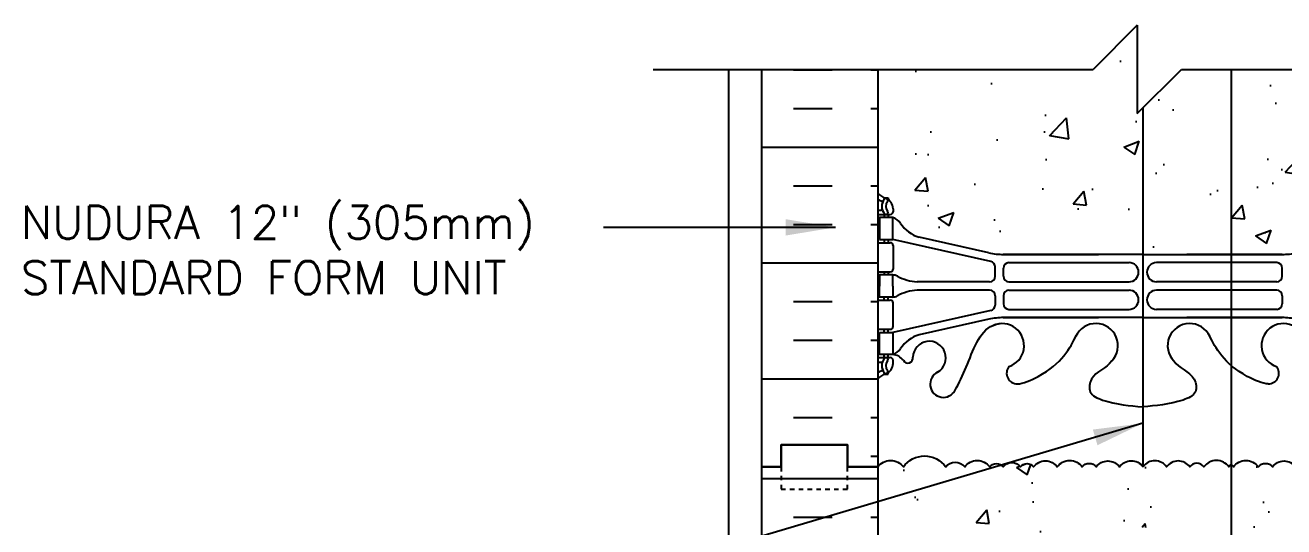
# Model space of a CAD drawing. Header units: inches. Extents: x 113.5 to 169.5, y -20.2 to 56.9.
# Drawn here: x 113.6 to 142.1, y 32.48 to 43.84 of the extents above; entities that cross this region are included whole.
import ezdxf

# ---------------------------------------------------------------- set-up
doc = ezdxf.new("R2010")
doc.units = ezdxf.units.IN
doc.header["$LTSCALE"] = 0.5
doc.header["$MEASUREMENT"] = 0
doc.linetypes.add('DASHED2', pattern=[0.375, 0.25, -0.125])
for name, color, linetype in [('HATCH', 12, 'Continuous'), ('line25', 2, 'Continuous'), ('LINE3', 3, 'Continuous'), ('LINE50', 5, 'Continuous'), ('LINE9', 9, 'Continuous'), ('TEXT', 4, 'Continuous'), ('Web_Edge', 9, 'Continuous')]:
    doc.layers.add(name, color=color, linetype=linetype)
doc.styles.add('DIM', font='romans.shx', dxfattribs={"width": 0.7})
doc.styles.add('ROMANS', font='romans.shx', dxfattribs={"height": 1.125})
doc.dimstyles.new('ext_12', dxfattribs={"dimscale": 12, "dimtxt": 0.09375, "dimasz": 0.09375, "dimexe": 0.09375, "dimexo": 0.0625, "dimgap": 0.0625, "dimtad": 1, "dimdec": 1, "dimzin": 3, "dimdsep": 46, "dimlunit": 4, "dimtxsty": 'DIM', "dimcen": 0.09, "dimdle": 0.09375, "dimclrt": 4, "dimadec": 0, "dimazin": 0, "dimtfac": 1, "dimtdec": 1, "dimtmove": 2, "dimatfit": 3, "dimfxl": 1, "dimfrac": 2, "dimtolj": 1, "dimtzin": 0, "dimarcsym": 0})

msp = doc.modelspace()

# ---------------------------------------------------------------- hatches: boundary and pattern name
at = {"layer": 'HATCH'}
h = msp.add_hatch(dxfattribs=at)
h.set_pattern_fill('AR-CONC', color=256, scale=0.5)
h.paths.add_polyline_path([(144.558, 39.684, -0.249069), (144.668, 39.892), (144.668, 39.933), (144.758, 39.933, 0.088416), (144.904, 40.031), (144.904, 42.838), (139.779, 42.838), (138.779, 41.838), (138.779, 43.838), (137.779, 42.838), (132.904, 42.838), (132.904, 40.031, 0.088416), (133.05, 39.933), (133.14, 39.933), (133.14, 39.892, -0.249069), (133.25, 39.684), (133.25, 39.617, -0.414214), (133.187, 39.554), (133.14, 39.554), (133.14, 39.484), (133.245, 39.484, -0.155529), (133.42, 39.35, 0.180914), (133.838, 39.039), (135.419, 38.686, 0.054974), (135.746, 38.65), (138.904, 38.65), (142.062, 38.65, 0.054974), (142.389, 38.686), (143.969, 39.039, 0.180914), (144.387, 39.35, -0.155529), (144.563, 39.484), (144.668, 39.484), (144.668, 39.554), (144.62, 39.554, -0.414214), (144.558, 39.617)])
edge = h.paths.add_edge_path()
edge.add_line((144.904, 33.838), (144.904, 33.905))
edge.add_arc((145.109, 33.651), 0.326, 128.8762, 145)
edge.add_arc((144.559, 33.64), 0.345, 35, 145)
edge.add_arc((144.117, 33.727), 0.195, 35, 145)
edge.add_arc((143.695, 33.655), 0.32, 35, 145)
edge.add_arc((143.164, 33.654), 0.326, 34.4936, 144.4936)
edge.add_arc((142.633, 33.654), 0.326, 35.5064, 145.5064)
edge.add_arc((142.101, 33.655), 0.32, 35, 145)
edge.add_arc((141.68, 33.727), 0.195, 35, 145)
edge.add_arc((141.238, 33.64), 0.345, 35, 145)
edge.add_arc((140.688, 33.651), 0.326, 35, 48.5744)
edge.add_arc((141.12, 33.651), 0.326, 131.4256, 145)
edge.add_arc((140.57, 33.64), 0.345, 35, 145)
edge.add_arc((140.128, 33.727), 0.195, 35, 145)
edge.add_arc((139.706, 33.655), 0.32, 35, 145)
edge.add_arc((139.175, 33.654), 0.326, 34.4936, 144.4936)
edge.add_arc((138.644, 33.654), 0.326, 35.5064, 145.5064)
edge.add_arc((138.113, 33.655), 0.32, 35, 145)
edge.add_arc((137.691, 33.727), 0.195, 35, 145)
edge.add_arc((137.249, 33.64), 0.345, 35, 145)
edge.add_arc((136.699, 33.651), 0.326, 35, 145)
edge.add_arc((136.283, 33.734), 0.182, 35, 145)
edge.add_arc((135.938, 33.702), 0.238, 35, 145)
edge.add_arc((135.59, 33.732), 0.186, 35, 145)
edge.add_arc((135.155, 33.64), 0.345, 35, 145)
edge.add_arc((134.656, 33.687), 0.263, 35, 145)
edge.add_arc((133.962, 33.503), 0.585, 35, 145)
edge.add_arc((133.193, 33.636), 0.353, 35, 145)
edge.add_line((132.904, 33.838), (132.904, 31.838))
edge.add_arc((133.25, 32.199), 0.5, 226.2109, 246.4218)
edge.add_line((133.05, 31.741), (133.14, 31.741))
edge.add_line((133.14, 31.741), (133.14, 31.699))
edge.add_arc((133, 31.492), 0.25, 0, 55.9442, ccw=False)
edge.add_line((133.25, 31.492), (133.25, 31.425))
edge.add_arc((133.187, 31.425), 0.0625, -90, 0, ccw=False)
edge.add_line((133.187, 31.362), (133.14, 31.362))
edge.add_line((133.14, 31.362), (133.14, 31.292))
edge.add_line((133.14, 31.292), (133.245, 31.292))
edge.add_arc((133.207, 31.642), 0.352, 276.1291, 321.5331)
edge.add_arc((133.584, 31.373), 0.113, -12.1844, 154.0569, ccw=False)
edge.add_arc((134.07, 31.369), 0.375, 182.9237, 419.8675)
edge.add_arc((134.39, 31.962), 0.3, 27.597, 243.9425, ccw=False)
edge.add_spline(control_points=[(134.656, 32.101), (134.742, 31.935), (134.995, 31.444), (135.189, 30.764), (135.515, 30.633)], knot_values=[0, 0, 0, 0, 0.579211, 1.703896, 1.703896, 1.703896, 1.703896], degree=3, periodic=0)
edge.add_spline(control_points=[(135.515, 30.633), (135.564, 30.613), (135.619, 30.601), (135.675, 30.592)], knot_values=[1.703896, 1.703896, 1.703896, 1.703896, 1.875321, 1.875321, 1.875321, 1.875321], degree=3, periodic=0)
edge.add_arc((135.716, 31.091), 0.5, 265.2926, 431.7937)
edge.add_arc((136.063, 31.715), 0.242, 90, 218.2327, ccw=False)
edge.add_spline(control_points=[(136.063, 31.957), (136.184, 31.959), (137.003, 31.608), (137.248, 31.161), (137.387, 30.881)], knot_values=[0.038125, 0.038125, 0.038125, 0.038125, 0.320663, 1.237398, 1.237398, 1.237398, 1.237398], degree=3, periodic=0)
edge.add_spline(control_points=[(137.397, 30.862), (137.394, 30.868), (137.391, 30.874), (137.387, 30.881)], knot_values=[1.237398, 1.237398, 1.237398, 1.237398, 1.258119, 1.258119, 1.258119, 1.258119], degree=3, periodic=0)
edge.add_arc((137.841, 31.091), 0.5, 208.0183, 404.1875)
edge.add_spline(control_points=[(138.2, 31.439), (138.092, 31.602), (137.732, 31.693), (137.656, 32.188), (138.204, 32.424), (138.608, 32.453), (138.904, 32.474)], knot_values=[0.229407, 0.229407, 0.229407, 0.229407, 0.844432, 1.128849, 1.464331, 2.389004, 2.389004, 2.389004, 2.389004], degree=3, periodic=0)
edge.add_spline(control_points=[(138.904, 32.474), (139.2, 32.453), (139.604, 32.424), (140.152, 32.188), (140.075, 31.693), (139.715, 31.602), (139.608, 31.439)], knot_values=[0.229407, 0.229407, 0.229407, 0.229407, 1.15408, 1.489562, 1.773979, 2.389004, 2.389004, 2.389004, 2.389004], degree=3, periodic=0)
edge.add_arc((139.966, 31.091), 0.5, 135.8125, 331.9817)
edge.add_spline(control_points=[(140.411, 30.862), (140.414, 30.868), (140.417, 30.874), (140.42, 30.881)], knot_values=[1.237398, 1.237398, 1.237398, 1.237398, 1.258119, 1.258119, 1.258119, 1.258119], degree=3, periodic=0)
edge.add_spline(control_points=[(140.42, 30.881), (140.56, 31.161), (140.805, 31.608), (141.624, 31.959), (141.745, 31.957)], knot_values=[0.038125, 0.038125, 0.038125, 0.038125, 0.95486, 1.237398, 1.237398, 1.237398, 1.237398], degree=3, periodic=0)
edge.add_arc((141.745, 31.715), 0.242, -38.2327, 90, ccw=False)
edge.add_arc((142.091, 31.091), 0.5, 108.2063, 274.7074)
edge.add_spline(control_points=[(142.132, 30.592), (142.189, 30.601), (142.243, 30.613), (142.293, 30.633)], knot_values=[1.703896, 1.703896, 1.703896, 1.703896, 1.875321, 1.875321, 1.875321, 1.875321], degree=3, periodic=0)
edge.add_spline(control_points=[(142.293, 30.633), (142.619, 30.764), (142.813, 31.444), (143.066, 31.935), (143.152, 32.101)], knot_values=[0, 0, 0, 0, 1.124685, 1.703896, 1.703896, 1.703896, 1.703896], degree=3, periodic=0)
edge.add_arc((143.418, 31.962), 0.3, -63.9425, 153.0565, ccw=False)
edge.add_arc((143.738, 31.369), 0.375, 120.1325, 357.0763)
edge.add_arc((144.223, 31.373), 0.113, 25.9431, 192.1844, ccw=False)
edge.add_arc((144.6, 31.642), 0.352, 218.4669, 263.8709)
edge.add_line((144.563, 31.292), (144.668, 31.292))
edge.add_line((144.668, 31.292), (144.668, 31.362))
edge.add_line((144.668, 31.362), (144.62, 31.362))
edge.add_arc((144.62, 31.425), 0.0625, 180, 270, ccw=False)
edge.add_line((144.558, 31.425), (144.558, 31.492))
edge.add_arc((144.808, 31.492), 0.25, 124.0558, 180, ccw=False)
edge.add_line((144.668, 31.699), (144.668, 31.741))
edge.add_line((144.668, 31.741), (144.758, 31.741))
edge.add_arc((144.558, 32.199), 0.5, 293.5782, 313.7891)
edge.add_line((144.904, 31.838), (144.904, 33.838))
h.paths.add_polyline_path([(144.558, 27.992), (144.558, 28.06, -0.414214), (144.62, 28.122), (144.668, 28.122), (144.668, 28.192), (144.563, 28.192, -0.155529), (144.387, 28.326, 0.180914), (143.969, 28.638), (142.389, 28.991, 0.054974), (142.062, 29.027), (139.904, 29.027), (138.904, 29.027), (135.746, 29.027, 0.054974), (135.419, 28.991), (133.838, 28.638, 0.180914), (133.42, 28.326, -0.155529), (133.245, 28.192), (133.14, 28.192), (133.14, 28.122), (133.187, 28.122, -0.414214), (133.25, 28.06), (133.25, 27.992, -0.249069), (133.14, 27.785), (133.14, 27.743), (133.05, 27.743, 0.088416), (132.904, 27.646), (132.904, 22.031, 0.088416), (133.05, 21.933), (133.14, 21.933), (133.14, 21.892, -0.249069), (133.25, 21.684), (133.25, 21.617, -0.414214), (133.187, 21.554), (133.14, 21.554), (133.14, 21.484), (133.245, 21.484, -0.155529), (133.42, 21.35, 0.180914), (133.838, 21.039), (135.419, 20.686, 0.054974), (135.746, 20.65), (137.904, 20.65), (138.904, 20.65), (142.062, 20.65, 0.054974), (142.389, 20.686), (143.969, 21.039, 0.180914), (144.387, 21.35, -0.155529), (144.563, 21.484), (144.668, 21.484), (144.668, 21.554), (144.62, 21.554, -0.414214), (144.558, 21.617), (144.558, 21.684, -0.249069), (144.668, 21.892), (144.668, 21.933), (144.758, 21.933, 0.088416), (144.904, 22.031), (144.904, 24.713), (144.904, 27.646, 0.088416), (144.758, 27.743), (144.668, 27.743), (144.668, 27.785, -0.249069)])
h = msp.add_hatch(dxfattribs=at)
h.set_pattern_fill('INSUL', color=256, scale=7, style=0)
h.set_pattern_definition([(0, (-2793.2578, -363.1712), (0, 2.625), []), (0, (-2793.2578, -362.2962), (0, 2.625), [0.875, -0.875]), (0, (-2793.2578, -361.4212), (0, 2.625), [0.875, -0.875])])
h.paths.add_polyline_path([(132.904, 42.838), (130.279, 42.838), (130.279, 33.838), (130.716, 33.838), (130.716, 34.338), (132.216, 34.338), (132.216, 33.838), (132.904, 33.838)])
h = msp.add_hatch(dxfattribs=at)
h.set_pattern_fill('INSUL', color=256, scale=7, style=0)
h.set_pattern_definition([(0, (-2793.2578, -381.1712), (0, 2.625), []), (0, (-2793.2578, -380.2962), (0, 2.625), [0.875, -0.875]), (0, (-2793.2578, -379.4212), (0, 2.625), [0.875, -0.875])])
h.paths.add_polyline_path([(130.279, 15.838), (130.716, 15.838), (130.716, 16.338), (132.216, 16.338), (132.216, 15.838), (132.904, 15.838), (132.904, 33.838), (132.216, 33.838), (132.216, 34.338), (130.716, 34.338), (130.716, 33.838), (130.279, 33.838)])

# ---------------------------------------------------------------- linework, layer by layer
for points in [[(132.904, 33.838, -0.520567), (133.483, 33.838, -0.520567), (134.441, 33.838, -0.520567), (134.872, 33.838, -0.520567), (135.438, 33.838, -0.520567), (135.743, 33.838, -0.520567), (136.134, 33.838, -0.520567), (136.432, 33.838, -0.520567), (136.966, 33.838, -0.520567), (137.532, 33.838, -0.520567), (137.85, 33.838, -0.520567), (138.375, 33.838, -0.520567), (138.909, 33.843)], [(140.904, 33.896, 0.059299), (140.852, 33.838, 0.520567), (140.287, 33.838, 0.520567), (139.968, 33.838, 0.520567), (139.444, 33.838, 0.520567), (138.909, 33.843)], [(140.904, 33.896, -0.059299), (140.955, 33.838, -0.520567), (141.521, 33.838, -0.520567), (141.839, 33.838, -0.520567), (142.364, 33.838, -0.520567), (142.898, 33.843)]]:
    msp.add_lwpolyline(points, format="xyb", dxfattribs=at)
at = {"layer": 'line25'}
for p, q in [((132.904, 42.838), (132.904, 33.838)), ((132.904, 33.838), (132.904, 15.838))]:
    msp.add_line(p, q, dxfattribs=at)
at = {"layer": 'LINE3'}
for p, q in [((140.904, 42.838), (140.904, 15.132)), ((138.904, 41.963), (138.904, 33.851))]:
    msp.add_line(p, q, dxfattribs=at)
at = {"layer": 'LINE50'}
for p, q in [((130.279, 33.838), (130.279, 42.838)), ((130.279, 15.838), (130.279, 33.838))]:
    msp.add_line(p, q, dxfattribs=at)
for points in [[(132.904, 33.838), (132.216, 33.838), (132.216, 34.338), (130.716, 34.338), (130.716, 33.838), (130.279, 33.838)], [(130.279, 33.838), (130.716, 33.838), (130.716, 34.338), (132.216, 34.338), (132.216, 33.838), (132.904, 33.838)]]:
    msp.add_lwpolyline(points, dxfattribs=at)
at = {"layer": 'LINE9'}
for p, q in [((138.779, 43.838), (137.779, 42.838)), ((138.779, 43.838), (138.779, 41.838)), ((127.815, 42.838), (137.779, 42.838)), ((129.529, -2.162), (129.529, 42.838)), ((138.779, 41.838), (139.779, 42.838)), ((139.779, 42.838), (149.694, 42.838))]:
    msp.add_line(p, q, dxfattribs=at)
at = {"layer": 'LINE9', "linetype": 'DASHED2', "ltscale": 0.15}
msp.add_lwpolyline([(130.716, 33.838), (130.716, 33.838), (130.716, 33.338), (132.216, 33.338), (132.216, 33.838), (132.216, 33.838)], dxfattribs=at)
at = {"layer": 'Web_Edge'}
for p, q in [((133.05, 39.933), (133.14, 39.933)), ((133.14, 39.933), (133.14, 39.892)), ((132.904, 39.654), (132.982, 39.654)), ((133.25, 39.684), (133.25, 39.617)), ((132.904, 39.554), (133.187, 39.554)), ((133.05, 39.554), (133.05, 39.484)), ((133.14, 39.554), (133.14, 39.484)), ((132.904, 38.914), (133.187, 38.914)), ((133.05, 38.984), (133.05, 38.914)), ((133.14, 38.984), (133.14, 38.914)), ((135.462, 38.488), (133.245, 38.984)), ((133.25, 38.852), (133.25, 38.317)), ((135.419, 38.686), (133.838, 39.039)), ((135.746, 38.65), (137.904, 38.65)), ((138.904, 38.65), (135.746, 38.65)), ((138.904, 38.65), (142.062, 38.65)), ((142.062, 38.65), (139.904, 38.65)), ((132.904, 38.254), (133.187, 38.254)), ((133.05, 38.254), (133.05, 38.184)), ((133.14, 38.254), (133.14, 38.184)), ((135.56, 38.154), (135.56, 38.366)), ((135.748, 38.154), (135.748, 38.338)), ((135.873, 38.463), (138.592, 38.463)), ((141.935, 38.463), (139.216, 38.463)), ((142.06, 38.154), (142.06, 38.338)), ((135.435, 38.029), (133.798, 38.029)), ((135.873, 38.029), (138.592, 38.029)), ((141.935, 38.029), (139.216, 38.029)), ((133.05, 37.614), (133.05, 37.684)), ((133.14, 37.614), (133.14, 37.684)), ((135.435, 37.84), (133.798, 37.84)), ((135.56, 37.715), (135.56, 37.503)), ((135.748, 37.715), (135.748, 37.531)), ((135.873, 37.84), (138.592, 37.84)), ((141.935, 37.84), (139.216, 37.84)), ((142.06, 37.715), (142.06, 37.531)), ((132.904, 37.614), (133.187, 37.614)), ((135.462, 37.381), (133.245, 36.884)), ((133.25, 37.017), (133.25, 37.552)), ((135.873, 37.406), (138.592, 37.406)), ((141.935, 37.406), (139.216, 37.406)), ((135.419, 37.183), (133.838, 36.83)), ((135.746, 37.219), (137.904, 37.219)), ((138.904, 37.219), (135.746, 37.219)), ((138.904, 37.219), (142.062, 37.219)), ((142.062, 37.219), (139.904, 37.219)), ((132.904, 36.954), (133.187, 36.954)), ((133.05, 36.884), (133.05, 36.954)), ((133.14, 36.884), (133.14, 36.954)), ((132.904, 36.314), (133.187, 36.314)), ((132.904, 36.214), (132.982, 36.214)), ((133.05, 36.314), (133.05, 36.384)), ((133.14, 36.314), (133.14, 36.384)), ((133.25, 36.184), (133.25, 36.252)), ((133.05, 35.936), (133.14, 35.936)), ((133.14, 35.936), (133.14, 35.977))]:
    msp.add_line(p, q, dxfattribs=at)
for points in [[(132.945, 38.984), (133.245, 38.984), (133.245, 39.484), (132.945, 39.484)], [(132.945, 36.884), (133.245, 36.884), (133.245, 36.384), (132.945, 36.384)]]:
    msp.add_lwpolyline(points, close=True, dxfattribs=at)
for points in [[(133.245, 37.934), (133.245, 38.184), (132.945, 38.184), (132.945, 37.934)], [(133.245, 37.934), (133.245, 37.684), (132.945, 37.684), (132.945, 37.934)]]:
    msp.add_lwpolyline(points, dxfattribs=at)
for centre, radius, start, end in [((133.25, 40.392), 0.5, 226.2109, 250.5288), ((133.25, 40.392), 0.6, 234.7832, 245.0748), ((133.244, 39.739), 0.25, 140.1145, 222.4609), ((133.086, 39.87), 0.045, 321.448, 139.1879), ((133, 39.684), 0.25, 0, 70.5288), ((132.982, 39.674), 0.0196, 269.4032, 15.4901), ((132.988, 39.829), 0.021, 343.464, 63.9957), ((133.092, 39.601), 0.045, 222.4609, 42.4609), ((133.244, 39.739), 0.16, 140.0001, 222.4609), ((133.187, 39.617), 0.0625, 270, 0), ((133.122, 39.142), 0.364, 34.9775, 70.3387), ((134.046, 39.753), 0.743, 212.7919, 253.8107), ((133.187, 38.852), 0.0625, 0, 90), ((135.746, 40.15), 1.5, 257.4135, 270), ((135.435, 38.366), 0.125, 0, 77.3767), ((142.062, 40.15), 1.5, 270, 282.5865), ((133.187, 38.317), 0.0625, 270, 0), ((135.873, 38.338), 0.125, 90, 180), ((138.592, 38.246), 0.217, 270, 90), ((139.216, 38.246), 0.217, 90, 270), ((141.935, 38.338), 0.125, 0, 90), ((133.241, 37.966), 0.219, 60.4937, 88.92), ((133.886, 39.195), 1.17, 242.6365, 265.6505), ((135.435, 38.154), 0.125, 270, 0), ((135.873, 38.154), 0.125, 180, 270), ((141.935, 38.154), 0.125, 270, 360), ((133.241, 37.903), 0.219, 271.08, 299.5063), ((133.886, 36.674), 1.17, 94.3495, 117.3635), ((135.435, 37.715), 0.125, 0, 90), ((135.873, 37.715), 0.125, 90, 180), ((138.592, 37.623), 0.217, 270, 90), ((139.216, 37.623), 0.217, 90, 270), ((141.935, 37.715), 0.125, 0, 90), ((133.187, 37.552), 0.0625, 0, 90), ((135.435, 37.503), 0.125, 282.6233, 0), ((135.873, 37.531), 0.125, 180, 270), ((141.935, 37.531), 0.125, 270, 0), ((135.746, 35.719), 1.5, 90, 102.5865), ((135.716, 36.586), 0.5, 288.2063, 113.7861), ((137.841, 36.586), 0.5, 315.8125, 155.181), ((139.966, 36.586), 0.5, 24.819, 224.1875), ((142.091, 36.586), 0.5, 66.2139, 251.7937), ((142.062, 35.719), 1.5, 77.4135, 90), ((133.187, 37.017), 0.0625, 270, 0), ((134.046, 36.116), 0.743, 106.1893, 147.2081), ((133.122, 36.727), 0.364, 289.6613, 325.0225), ((134.07, 36.308), 0.375, 300.1325, 177.0763), ((132.982, 36.195), 0.0196, 344.5099, 90.5968), ((133.244, 36.13), 0.25, 137.5391, 219.8855), ((133.092, 36.268), 0.045, 317.5391, 137.5391), ((133.244, 36.13), 0.16, 137.5391, 219.9999), ((133.187, 36.252), 0.0625, 360, 90), ((133.207, 36.035), 0.352, 38.4669, 83.8709), ((133.584, 36.303), 0.113, 205.9431, 12.1844), ((133.25, 35.477), 0.6, 114.9252, 125.2168), ((133.25, 35.477), 0.5, 109.4712, 133.7891), ((132.988, 36.04), 0.021, 296.0043, 16.536), ((133.086, 35.999), 0.045, 220.8121, 38.552), ((133, 36.184), 0.25, 289.4712, 360), ((134.39, 35.714), 0.3, 116.0575, 332.403), ((136.063, 35.961), 0.242, 141.7673, 270), ((141.745, 35.961), 0.242, 270, 38.2327)]:
    msp.add_arc(centre, radius, start, end, dxfattribs=at)
for points in [[(135.748, 38.159), (135.748, 38.333)], [(142.06, 38.159), (142.06, 38.333)], [(135.748, 37.71), (135.748, 37.536)], [(142.06, 37.71), (142.06, 37.536)]]:
    msp.add_open_spline(points, degree=1, dxfattribs=at)
for points, knots in [([(134.656, 35.575), (134.742, 35.742), (134.995, 36.232), (135.208, 36.982), (135.619, 37.076), (135.675, 37.084)], [0, 0, 0, 0, 0.579211, 1.703896, 1.875321, 1.875321, 1.875321, 1.875321]), ([(136.063, 35.719), (136.184, 35.717), (137.017, 36.075), (137.256, 36.531), (137.397, 36.815)], [0.038125, 0.038125, 0.038125, 0.038125, 0.320663, 1.258119, 1.258119, 1.258119, 1.258119]), ([(141.745, 35.719), (141.624, 35.717), (140.791, 36.075), (140.551, 36.531), (140.411, 36.815)], [0.038125, 0.038125, 0.038125, 0.038125, 0.320663, 1.258119, 1.258119, 1.258119, 1.258119]), ([(138.2, 36.238), (138.092, 36.075), (137.732, 35.984), (137.656, 35.488), (138.204, 35.253), (138.608, 35.224), (138.904, 35.203)], [0.229407, 0.229407, 0.229407, 0.229407, 0.844432, 1.128849, 1.464331, 2.389004, 2.389004, 2.389004, 2.389004]), ([(139.608, 36.238), (139.715, 36.075), (140.075, 35.984), (140.152, 35.488), (139.604, 35.253), (139.2, 35.224), (138.904, 35.203)], [0.229407, 0.229407, 0.229407, 0.229407, 0.844432, 1.128849, 1.464331, 2.389004, 2.389004, 2.389004, 2.389004])]:
    msp.add_open_spline(points, degree=3, knots=knots, dxfattribs=at)

# ---------------------------------------------------------------- texts
at = {"layer": 'TEXT', "insert": (113.503, 38.749), "char_height": 0.75, "width": 13.05574, "attachment_point": 4, "style": 'ROMANS'}
msp.add_mtext('NUDURA 12" (305mm)\\PSTANDARD FORM UNIT', dxfattribs=at)

# ---------------------------------------------------------------- leaders
at = {"layer": 'TEXT'}
for points, override in [([(131.945, 39.262), (126.694, 39.262)], {"dimgap": 0.0625, "dimtad": 0}), ([(138.904, 34.827), (123.286, 30.206), (120.157, 30.206)], {"dimtad": 0})]:
    msp.add_leader(points, dimstyle='ext_12', override=override, dxfattribs=at)

doc.saveas('drawing.dxf')
